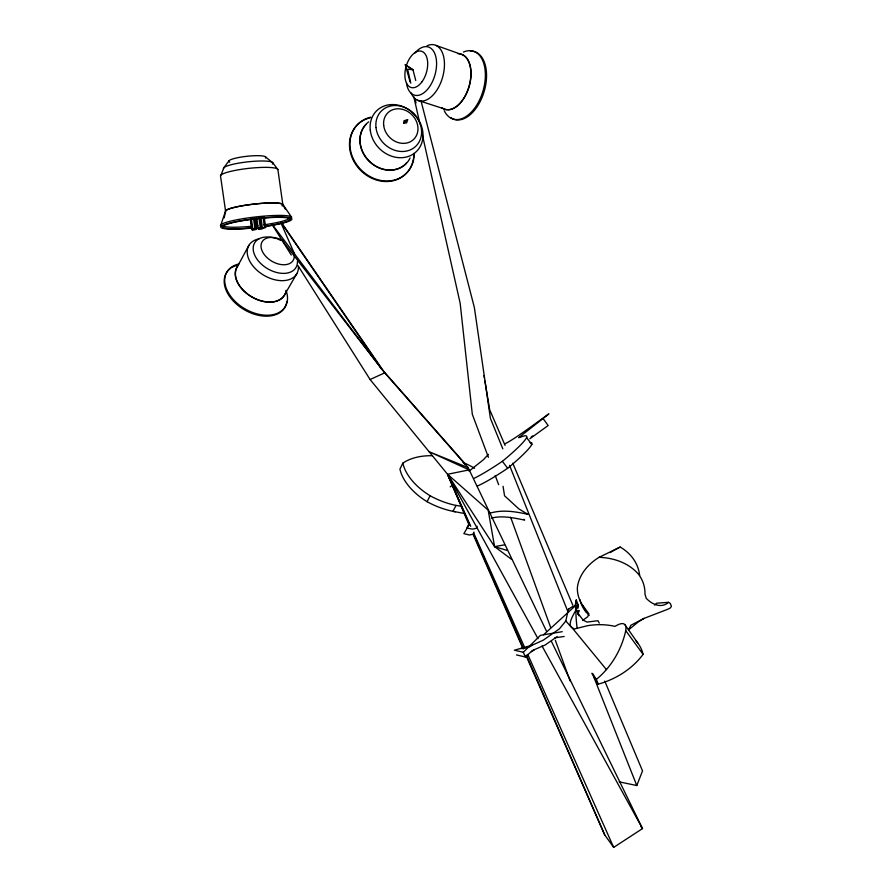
<?xml version="1.0" encoding="UTF-8"?>
<svg xmlns="http://www.w3.org/2000/svg" width="892" height="892" viewBox="0 0 892 892"><rect width="100%" height="100%" fill="white"/><g stroke="black" fill="none" stroke-linecap="round" stroke-linejoin="round"><path stroke-width="1.34" d="M504.772 443.792C517.293 438.964 588.464 382.88 518.653 437.682L523.136 436.244A59.965 6.846 -37.2 0 1 526.659 437.637L531.799 444.495A52.238 6.222 -37.2 0 1 507.66 468.289A72.988 8.597 -37 0 1 477.32 486.04M403.619 123.152L404.087 120.676L407.655 119.784L406.585 122.918L403.619 123.152L407.655 119.784M577.659 607.229L578.127 604.821L576.265 599.993L575.084 606.014L578.975 615.803M224.16 217.871L225.62 211.449L220.558 176.237A28.878 4.493 -6.3 0 1 247.675 168.488A28.878 4.493 -6.3 0 1 277.891 169.569L282.831 204.681L285.384 209.364M578.395 612.648L579.321 610.619L578.217 610.518M557.099 636.632L545.28 644.938L532.446 650.502L525.388 656.991L523.303 652.264L514.383 650.201L532.123 645.228L543.261 640.177L559.451 628.815L565.829 620.988L568.304 609.403L572.017 606.828L577.447 605.791C575.786 612.581 569.665 618.301 570.189 625.459L606.415 669.58M473.931 532.111L473.117 534.208L469.415 535.01L463.862 533.639L468.902 525.087M477.108 526.247L476.295 528.343L472.593 529.134L468.166 528.32L467.029 527.752L469.448 522.835M221.015 175.01L223.925 167.629L229.099 160.649M619.238 781.86L636.788 785.529L642.53 770.889L604.754 681.087M432.442 455.712A72.375 43.842 27.8 0 0 402.85 463.149L399.928 469.125A50.242 29.938 27.3 0 0 427.078 501.694A57.367 34.063 27.2 0 0 452.958 511.317L455.299 511.752M427.078 501.694L430.1 495.751A50.387 29.871 27.3 0 1 402.85 463.149M461.041 506.221L456.057 505.418L452.958 511.317L464.966 513.602M248.946 245.267L237.183 267.043A27.462 18.108 30.6 0 0 251.689 296.757A27.462 18.108 30.6 0 0 284.548 294.817L296.891 273.565M628.648 629.763L630.822 625.292L644.013 618.401L668.13 609.113L670.338 607.965L671.442 606.27L670.338 603.549L668.521 602.323L656.824 603.182L654.527 605.055M568.148 609.872L568.828 609.046M488.359 454.374L483.431 459.714L469.047 471.154M523.303 652.264L540.385 635.383L543.585 634.781L575.084 606.014M628.414 629.964L638.337 621.88L644.136 618.368M450.237 486.854L452.3 485.215M531.219 437.002L532.68 435.92M529.848 438.764L548.167 425.529L543.172 418.649M525.934 655.442L604.743 834.957L613.674 847.4L642.508 828.59L551.367 641.259M532.123 645.228L529.346 646.945L521.084 648.584M531.409 651.684L534.174 649.967M668.521 602.323C661.385 608.801 651.985 604.363 646.265 598.354L644.983 594.239A54.379 40.987 -20.4 0 0 638.337 574.047A64.759 48.926 -20.8 0 0 599.123 557.299A45.827 34.409 -19.1 0 0 577.336 588.073A52.494 39.371 -18.8 0 0 583.056 605.858L585.899 611.856M582.732 620.308L587.716 616.773L588.91 613.819L583.056 605.858M599.123 557.299L620.185 547.052A63.678 47.577 -20.8 0 1 639.676 575.474M297.973 265.638L370.091 379.513L384.742 372.845L468.133 467.642L546.517 631.268M250.44 219.443L251.789 228.921L256.093 228.408L254.555 217.581M256.093 228.408L251.789 228.921M255.781 218.473L257.13 227.951L261.445 227.438L260.096 217.96M250.641 218.953L252.191 229.846L256.472 229.333L254.945 218.562M256.472 229.333L252.191 229.846M261.445 227.438L257.13 227.951M260.029 218.529L261.378 227.984L265.671 227.471L264.132 216.667M265.671 227.471L261.378 227.984M491.514 518.074C502.43 515.308 513.803 517.973 524.63 520.058L523.86 519.3M489.507 513.357C502.062 509.343 515.308 511.573 527.874 514.316L518.798 508.853L504.56 495.785L503.043 486.274M554.902 637.813L564.168 636.475M543.585 634.781L562.228 631.692M370.091 379.513L447.561 474.288L494.569 546.618L504.549 544.834M525.388 656.991L516.479 654.929M468.133 467.642L429.097 451.698L469.181 469.872L447.561 474.288L488.192 510.168L494.569 546.618L507.191 550.453M417.3 100.172L443.67 108.69A28.611 16.558 -73.9 0 0 446.78 109.593M435.887 45.381L462.257 54.724A28.611 16.558 -73.9 0 1 469.37 85.164A28.611 16.558 -73.9 0 1 447.873 109.66M410.086 81.852L405.28 64.748L412.974 69.754L415.75 80.503M405.28 64.748L412.974 69.754L407.633 69.141L410.777 83.168M494.569 546.618L511.506 559.329M265.024 156.501L272.952 162.991L277.891 169.569M272.227 224.461L381.475 368.797L463.572 462.023L464.743 464.531M565.829 620.988L571.482 627.411L574.437 628.96L587.572 625.693A59.909 48.146 -12.4 0 1 615.012 626.374A49.774 11.953 -53 0 1 625.738 630.666L643.099 654.338A68.539 52.438 -21 0 1 598.22 684.153A211.872 161.062 -24.8 0 1 591.853 673.304M589.133 615.536L584.829 610.451A52.316 39.348 -18.8 0 1 579.856 599.536M281.972 240.093L384.742 372.845L281.326 222.442M578.094 613.473L583.19 620.185L587.07 622.081L597.963 620.709L599.268 623.129M526.659 437.637A52.282 5.965 -37.2 0 1 502.397 461.309L507.66 468.289M640.846 826.36L642.508 828.59L542.024 645.953M625.214 625.102L637.758 643.009M281.515 223.134L381.475 368.797M283.032 204.658L291.662 217.336A35.825 4.549 -6.5 0 0 254.332 217.102A35.825 4.549 -6.5 0 0 220.58 225.787L225.408 211.471A29.035 3.914 -6.5 0 1 256.506 203.822A29.035 3.914 -6.5 0 1 282.307 205.762M272.807 225.598L291.283 255.067M537.999 638.65L447.561 474.288L469.292 525.455M470.731 526.313L447.561 474.288L469.772 525.265M473.552 532.669L524.964 648.149M527.796 654.494L613.674 847.4M523.147 649.086L473.094 534.408M281.393 223.903L294.538 253.941M473.663 534.185L523.102 647.614M526.436 655.252L604.743 834.957M505.084 445.376L489.686 409.729L484.913 381.007M512.777 463.204L572.909 605.4M502.82 448.843L490.399 418.326L474.377 307.584L420.946 100.651M509.555 465.379L567.613 610.931M593.737 676.883L636.788 785.529M592.645 673.427A212.642 161.173 -24.8 0 0 596.335 679.392L598.22 684.153M488.415 457.317L472.325 414.345L460.172 303.347L422.362 134.815M495.238 475.548L498.65 484.668M510.659 517.315L550.587 627.243M555.337 640.322L570.077 680.897M414.892 98.967L416.018 102.97M413.832 96.76L419.931 123.943M483.999 375.532L484.456 378.264M262.973 216.566L264.511 227.382M261.022 218.172L262.36 227.638M258.925 217.849L260.274 227.349M256.773 218.105L258.123 227.605M253.573 218.83L254.922 228.307M251.421 219.086L252.77 228.564M458.02 53.721A28.823 16.669 -73.9 0 1 468.991 86.97A28.823 16.669 -73.9 0 1 441.718 107.709M463.427 52.059A35.401 20.628 -73.7 0 1 482.427 92.813A35.401 20.628 -73.7 0 1 444.216 110.708M470.34 51.1A35.379 20.639 -73.7 0 1 484.155 91.497A35.379 20.639 -73.7 0 1 450.705 117.632M427.067 45.748A29.012 16.446 -74.1 0 1 444.261 60.411A29.012 16.446 -74.1 0 1 432.319 95.79A29.012 16.446 -74.1 0 1 411.123 92.958M414.892 53.074A25.076 14.16 -74.2 0 1 435.575 55.806A25.076 14.16 -74.2 0 1 425.818 91.162A25.076 14.16 -74.2 0 1 406.507 83.491M251.856 227.873A33.985 4.282 -6.5 0 1 226.847 224.316A33.985 4.282 -6.5 0 1 282.485 217.425A33.985 4.282 -6.5 0 1 266.541 226.044M251.611 228.118A35.814 4.516 -6.5 0 1 225.241 224.383A35.814 4.516 -6.5 0 1 283.89 217.113A35.814 4.516 -6.5 0 1 267.076 226.2M225.62 211.449A28.823 3.891 -6.5 0 1 256.495 203.855A28.823 3.891 -6.5 0 1 282.106 205.773M229.723 162.166A18.687 3.055 -6.2 0 1 246.292 156.356A18.687 3.055 -6.2 0 1 265.448 158.04M223.513 168.722A24.909 3.969 -6.3 0 1 250.106 161.608A24.909 3.969 -6.3 0 1 272.361 164.095M288.963 218.774A33.996 4.315 -6.5 0 1 263.943 224.817M257.81 225.62A33.996 4.315 -6.5 0 1 255.346 225.899M251.622 226.278A33.996 4.315 -6.5 0 1 222.398 225.576M297.449 261.2A24.073 15.588 30.9 0 1 275.528 272.183A24.073 15.588 30.9 0 1 253.183 248.11A24.073 15.588 30.9 0 1 276.475 238.61M277.613 239.023A24.073 15.588 30.9 0 1 281.002 240.528M298.43 266.496A27.842 18.085 30.9 0 1 260.988 273.443A27.842 18.085 30.9 0 1 258.981 238.889M294.237 255.079A18.096 11.685 31 0 1 276.565 263.43A18.096 11.685 31 0 1 261.389 243.427A18.096 11.685 31 0 1 283.545 240.985M286.198 290.335A27.652 18.23 30.6 0 1 253.183 297.75A27.652 18.23 30.6 0 1 238.443 265.013M286.165 290.803A33.963 22.523 30.5 0 1 268.068 315.222A33.963 22.523 30.5 0 1 228.33 292.665A33.963 22.523 30.5 0 1 238.911 263.976M286.834 301.474A33.941 22.523 30.5 0 1 244.263 309.725A33.941 22.523 30.5 0 1 230.459 268.459M231.474 267.756A33.941 22.523 30.5 0 1 236.179 265.56M610.284 552.583A72.999 55.304 -18.1 0 1 620.185 547.052M635.706 640.556A49.606 38.702 -21.2 0 1 643.099 654.338M577.782 614.187A211.872 161.062 -24.8 0 1 577.815 611.845M577.927 608.333A211.872 161.062 -24.8 0 1 578.127 604.821M625.738 630.666A71.661 56.887 -67.3 0 1 596.335 679.392M577.102 627.879A212.642 161.173 -24.8 0 1 576.265 599.993M463.104 462.48A60.645 36.572 27.6 0 1 474.577 468.233M456.057 505.418A57.534 33.985 27.2 0 1 430.1 495.751M530.227 442.566A59.909 7.147 -37.2 0 1 531.799 444.495M502.397 461.309A73.044 8.251 -37 0 1 474.265 478.223M406.406 163.091A27.942 24.073 45.6 0 1 369.689 161.541A27.942 24.073 45.6 0 1 365.976 124.534M410.097 157.973A28.143 24.251 45.6 0 1 370.637 162.645A28.143 24.251 45.6 0 1 368.697 121.87M414.267 154.227A34.498 29.782 45.5 0 1 385.389 180.976A34.498 29.782 45.5 0 1 350.757 151.417A34.498 29.782 45.5 0 1 370.849 117.175M413.409 158.854A34.476 29.759 45.5 0 1 364.728 173.973A34.476 29.759 45.5 0 1 362.977 120.598M364.126 119.985A34.476 29.759 45.5 0 1 370.392 117.777M413.776 153.402A34.476 29.759 45.5 0 1 413.587 157.527M259.349 228.742L258.368 229.088L262.649 228.575L259.349 228.742M421.782 82.075A18.855 10.604 -74.3 0 0 422.239 51.535A18.855 10.604 -74.3 0 0 404.89 74.538A18.855 10.604 -74.3 0 0 421.782 82.075M383.672 125.293A18.531 15.878 46 0 0 410.956 141.427A18.531 15.878 46 0 0 407.7 111.489A18.531 15.878 46 0 0 383.672 125.293M375.989 127.523A24.63 21.107 46 0 0 412.282 148.897A24.63 21.107 46 0 0 407.912 109.103A24.63 21.107 46 0 0 375.989 127.523M370.258 130.042A28.455 24.418 45.9 0 0 412.238 154.684A28.455 24.418 45.9 0 0 407.153 108.679A28.455 24.418 45.9 0 0 370.258 130.042"/></g></svg>
